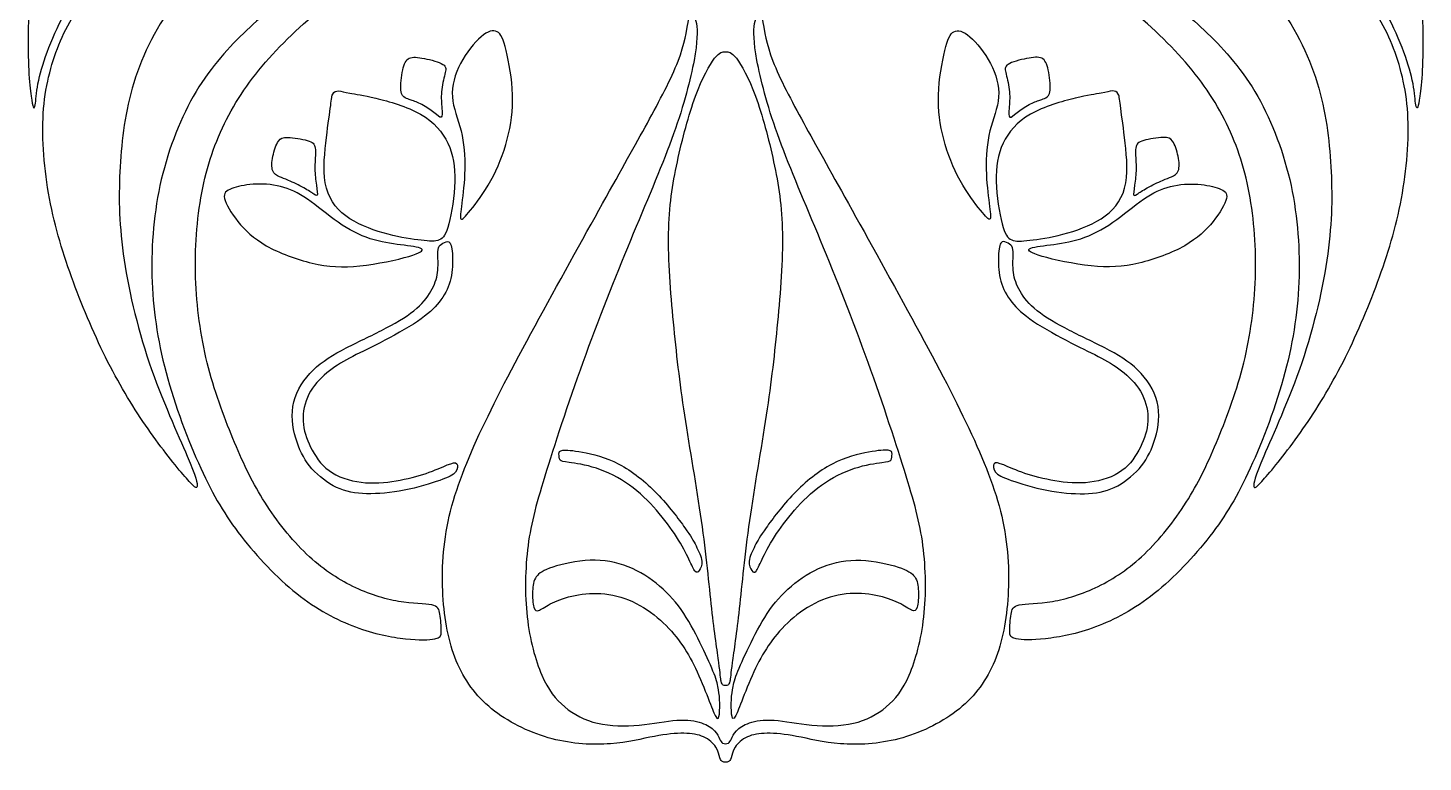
# Model space of a CAD drawing. Header units: millimetres. Extents: x -100 to 100, y -108 to 99.
# Drawn here: x -2.31 to 27.37, y 32.05 to 47.68 of the extents above; entities that cross this region are included whole.
import ezdxf

# ---------------------------------------------------------------- set-up
doc = ezdxf.new("R2010")
doc.units = ezdxf.units.MM
doc.header["$MEASUREMENT"] = 0

msp = doc.modelspace()

# ---------------------------------------------------------------- linework, layer by layer
at = {"color": 5, "linetype": 'ByBlock', "lineweight": -2}
for points, knots in [([(-0.456, 54.662), (-0.232, 55.065), (0.045, 55.554), (0.382, 56.055), (0.72, 56.556), (1.118, 57.068), (1.51, 57.494), (1.902, 57.921), (2.289, 58.263), (2.522, 58.461), (2.756, 58.659), (2.836, 58.713), (2.841, 58.661), (2.845, 58.61), (2.774, 58.453), (2.709, 58.278), (2.644, 58.102), (2.586, 57.908), (2.555, 57.712), (2.523, 57.517), (2.519, 57.32), (2.522, 57.184), (2.526, 57.047), (2.537, 56.971), (2.527, 56.906), (2.517, 56.84), (2.485, 56.784), (2.195, 56.462), (1.936, 56.196), (1.674, 55.855), (1.413, 55.514), (1.149, 55.099), (0.557, 54.084), (0.228, 53.485), (-0.297, 52.267), (-0.494, 51.648), (-0.655, 51.076), (-0.816, 50.503), (-0.941, 49.978), (-1.068, 49.229), (-1.071, 49.006), (-1.092, 48.857), (-1.113, 48.709), (-1.153, 48.635), (-1.233, 48.505), (-1.312, 48.376), (-1.43, 48.19), (-1.554, 47.951), (-1.678, 47.712), (-1.808, 47.419), (-1.904, 47.162), (-2, 46.905), (-2.063, 46.684), (-2.099, 46.489), (-2.134, 46.295), (-2.143, 46.127), (-2.159, 46.038), (-2.175, 45.948), (-2.197, 45.937), (-2.232, 46.141), (-2.266, 46.344), (-2.313, 46.762), (-2.309, 47.423), (-2.304, 48.085), (-2.248, 48.99), (-2.023, 50.631), (-1.853, 51.366), (-1.657, 51.987), (-1.462, 52.609), (-1.24, 53.116), (-1.045, 53.528), (-0.849, 53.941), (-0.679, 54.258), (-0.456, 54.662)], [0, 0, 0, 0, 0.037037, 0.037037, 0.037037, 0.074074, 0.074074, 0.074074, 0.111111, 0.111111, 0.111111, 0.148148, 0.148148, 0.148148, 0.185185, 0.185185, 0.185185, 0.222222, 0.222222, 0.222222, 0.259259, 0.259259, 0.259259, 0.296296, 0.296296, 0.296296, 0.333333, 0.333333, 0.37037, 0.37037, 0.37037, 0.407407, 0.407407, 0.444444, 0.444444, 0.481481, 0.481481, 0.481481, 0.518519, 0.518519, 0.555556, 0.555556, 0.555556, 0.592593, 0.592593, 0.592593, 0.62963, 0.62963, 0.62963, 0.666667, 0.666667, 0.666667, 0.703704, 0.703704, 0.703704, 0.740741, 0.740741, 0.740741, 0.777778, 0.777778, 0.777778, 0.814815, 0.814815, 0.814815, 0.851852, 0.851852, 0.888889, 0.888889, 0.888889, 0.925926, 0.925926, 0.925926, 1, 1, 1, 1]), ([(25.508, 54.662), (25.284, 55.065), (25.007, 55.554), (24.67, 56.055), (24.332, 56.556), (23.934, 57.068), (23.542, 57.494), (23.15, 57.921), (22.763, 58.263), (22.53, 58.461), (22.296, 58.659), (22.216, 58.713), (22.211, 58.661), (22.207, 58.61), (22.278, 58.453), (22.343, 58.278), (22.408, 58.102), (22.466, 57.908), (22.497, 57.712), (22.529, 57.517), (22.533, 57.32), (22.53, 57.184), (22.526, 57.047), (22.515, 56.971), (22.535, 56.84), (22.567, 56.784), (22.857, 56.462), (23.116, 56.196), (23.378, 55.855), (23.639, 55.514), (23.903, 55.099), (24.495, 54.084), (24.824, 53.485), (25.349, 52.267), (25.546, 51.648), (25.707, 51.076), (25.868, 50.503), (25.993, 49.978), (26.12, 49.229), (26.123, 49.006), (26.144, 48.857), (26.165, 48.709), (26.205, 48.635), (26.285, 48.505), (26.364, 48.376), (26.482, 48.19), (26.606, 47.951), (26.73, 47.712), (26.86, 47.419), (26.956, 47.162), (27.052, 46.905), (27.115, 46.684), (27.151, 46.489), (27.186, 46.295), (27.195, 46.127), (27.211, 46.038), (27.227, 45.948), (27.249, 45.937), (27.284, 46.141), (27.318, 46.344), (27.365, 46.762), (27.361, 47.423), (27.356, 48.085), (27.3, 48.99), (27.187, 49.81), (27.075, 50.631), (26.905, 51.366), (26.709, 51.987), (26.514, 52.609), (26.292, 53.116), (26.097, 53.528), (25.901, 53.941), (25.731, 54.258), (25.508, 54.662)], [0, 0, 0, 0, 0.037037, 0.037037, 0.037037, 0.074074, 0.074074, 0.074074, 0.111111, 0.111111, 0.111111, 0.148148, 0.148148, 0.148148, 0.185185, 0.185185, 0.185185, 0.222222, 0.222222, 0.222222, 0.259259, 0.259259, 0.259259, 0.296296, 0.296296, 0.333333, 0.333333, 0.37037, 0.37037, 0.37037, 0.407407, 0.407407, 0.444444, 0.444444, 0.481481, 0.481481, 0.481481, 0.518519, 0.518519, 0.555556, 0.555556, 0.555556, 0.592593, 0.592593, 0.592593, 0.62963, 0.62963, 0.62963, 0.666667, 0.666667, 0.666667, 0.703704, 0.703704, 0.703704, 0.740741, 0.740741, 0.740741, 0.777778, 0.777778, 0.777778, 0.814815, 0.814815, 0.814815, 0.851852, 0.851852, 0.851852, 0.888889, 0.888889, 0.888889, 0.925926, 0.925926, 0.925926, 1, 1, 1, 1]), ([(-0.351, 44.724), (-0.317, 45.307), (-0.246, 45.901), (-0.058, 46.512), (0.13, 47.122), (0.434, 47.748), (0.872, 48.3), (1.31, 48.852), (1.882, 49.33), (2.812, 50.032), (3.169, 50.255), (3.424, 50.427), (3.679, 50.599), (3.831, 50.72), (3.934, 50.836), (4.036, 50.953), (4.09, 51.064), (4.144, 51.239), (4.144, 51.301), (4.097, 51.288), (4.05, 51.274), (3.956, 51.185), (3.726, 51.046), (3.496, 50.908), (3.129, 50.72), (2.532, 50.492), (1.935, 50.264), (1.109, 49.996), (0.472, 49.656), (-0.165, 49.317), (-0.612, 48.905), (-0.95, 48.496), (-1.287, 48.087), (-1.515, 47.68), (-1.685, 47.238), (-1.855, 46.795), (-1.967, 46.317), (-1.991, 45.754), (-2.016, 45.191), (-1.953, 44.543), (-1.831, 43.93), (-1.708, 43.318), (-1.524, 42.741), (-1.305, 42.16), (-1.086, 41.579), (-0.831, 40.993), (-0.559, 40.468), (-0.286, 39.943), (0.004, 39.478), (0.297, 39.064), (0.59, 38.651), (0.885, 38.289), (1.057, 38.092), (1.229, 37.896), (1.278, 37.864), (1.296, 37.976), (1.265, 38.119), (1.075, 38.566), (0.885, 39.013), (0.536, 39.764), (0.268, 40.553), (0, 41.342), (-0.188, 42.169), (-0.284, 42.868), (-0.38, 43.568), (-0.384, 44.14), (-0.351, 44.724)], [0, 0, 0, 0, 0.041667, 0.041667, 0.041667, 0.083333, 0.083333, 0.083333, 0.125, 0.125, 0.166667, 0.166667, 0.166667, 0.208333, 0.208333, 0.208333, 0.25, 0.25, 0.291667, 0.291667, 0.291667, 0.333333, 0.333333, 0.333333, 0.375, 0.375, 0.375, 0.416667, 0.416667, 0.416667, 0.458333, 0.458333, 0.458333, 0.5, 0.5, 0.5, 0.541667, 0.541667, 0.541667, 0.583333, 0.583333, 0.583333, 0.625, 0.625, 0.625, 0.666667, 0.666667, 0.666667, 0.708333, 0.708333, 0.708333, 0.75, 0.75, 0.75, 0.791667, 0.791667, 0.833333, 0.833333, 0.833333, 0.875, 0.875, 0.875, 0.916667, 0.916667, 0.916667, 1, 1, 1, 1]), ([(25.403, 44.724), (25.369, 45.307), (25.298, 45.901), (24.922, 47.122), (24.618, 47.748), (24.18, 48.3), (23.742, 48.852), (23.17, 49.33), (22.24, 50.032), (21.883, 50.255), (21.628, 50.427), (21.373, 50.599), (21.221, 50.72), (21.118, 50.836), (21.016, 50.953), (20.962, 51.064), (20.908, 51.239), (20.908, 51.301), (20.955, 51.288), (21.002, 51.274), (21.096, 51.185), (21.326, 51.046), (21.556, 50.908), (21.923, 50.72), (22.52, 50.492), (23.116, 50.264), (23.943, 49.996), (24.58, 49.656), (25.217, 49.317), (25.664, 48.905), (26.002, 48.496), (26.339, 48.087), (26.567, 47.68), (26.907, 46.795), (27.019, 46.317), (27.043, 45.754), (27.068, 45.191), (27.005, 44.543), (26.882, 43.93), (26.76, 43.318), (26.576, 42.741), (26.357, 42.16), (26.138, 41.579), (25.883, 40.993), (25.611, 40.468), (25.338, 39.943), (25.048, 39.478), (24.755, 39.064), (24.462, 38.651), (24.167, 38.289), (23.995, 38.092), (23.823, 37.896), (23.774, 37.864), (23.765, 37.92), (23.756, 37.976), (23.787, 38.119), (23.977, 38.566), (24.167, 39.013), (24.516, 39.764), (24.784, 40.553), (25.052, 41.342), (25.24, 42.169), (25.336, 42.868), (25.432, 43.568), (25.436, 44.14), (25.403, 44.724)], [0, 0, 0, 0, 0.041667, 0.041667, 0.083333, 0.083333, 0.083333, 0.125, 0.125, 0.166667, 0.166667, 0.166667, 0.208333, 0.208333, 0.208333, 0.25, 0.25, 0.291667, 0.291667, 0.291667, 0.333333, 0.333333, 0.333333, 0.375, 0.375, 0.375, 0.416667, 0.416667, 0.416667, 0.458333, 0.458333, 0.458333, 0.5, 0.5, 0.541667, 0.541667, 0.541667, 0.583333, 0.583333, 0.583333, 0.625, 0.625, 0.625, 0.666667, 0.666667, 0.666667, 0.708333, 0.708333, 0.708333, 0.75, 0.75, 0.75, 0.791667, 0.791667, 0.791667, 0.833333, 0.833333, 0.833333, 0.875, 0.875, 0.875, 0.916667, 0.916667, 0.916667, 1, 1, 1, 1]), ([(2.342, 47.627), (2.713, 47.98), (3.071, 48.271), (3.42, 48.516), (3.77, 48.76), (4.112, 48.959), (4.435, 49.114), (4.758, 49.27), (5.062, 49.382), (5.246, 49.435), (5.431, 49.489), (5.496, 49.484), (5.568, 49.453), (5.641, 49.422), (5.721, 49.364), (5.728, 49.263), (5.654, 49.221), (5.113, 48.903), (4.646, 48.628), (4.171, 48.272), (3.696, 47.915), (3.214, 47.477), (2.418, 46.583), (2.105, 46.127), (1.867, 45.64), (1.629, 45.153), (1.466, 44.634), (1.366, 44.061), (1.267, 43.488), (1.231, 42.86), (1.259, 42.243), (1.287, 41.626), (1.379, 41.02), (1.678, 39.869), (1.886, 39.324), (2.085, 38.851), (2.284, 38.379), (2.474, 37.978), (2.726, 37.581), (2.979, 37.183), (3.294, 36.787), (3.616, 36.48), (3.938, 36.173), (4.266, 35.954), (4.932, 35.629), (5.27, 35.524), (5.57, 35.474), (5.871, 35.424), (6.135, 35.428), (6.276, 35.399), (6.416, 35.37), (6.434, 35.308), (6.468, 35.091), (6.483, 34.937), (6.481, 34.838), (6.479, 34.74), (6.459, 34.697), (6.341, 34.674), (6.224, 34.651), (6.01, 34.646), (5.717, 34.678), (5.424, 34.711), (5.053, 34.78), (4.654, 34.929), (4.255, 35.077), (3.828, 35.305), (3.405, 35.642), (2.981, 35.978), (2.561, 36.423), (2.223, 36.859), (1.886, 37.295), (1.631, 37.721), (1.363, 38.308), (1.095, 38.895), (0.813, 39.641), (0.625, 40.345), (0.438, 41.049), (0.344, 41.711), (0.326, 42.392), (0.308, 43.072), (0.366, 43.772), (0.525, 44.45), (0.683, 45.128), (0.943, 45.785), (1.265, 46.322), (1.586, 46.858), (1.971, 47.274), (2.342, 47.627)], [0, 0, 0, 0, 0.03125, 0.03125, 0.03125, 0.0625, 0.0625, 0.0625, 0.09375, 0.09375, 0.09375, 0.125, 0.125, 0.125, 0.15625, 0.15625, 0.1875, 0.1875, 0.21875, 0.21875, 0.21875, 0.25, 0.25, 0.28125, 0.28125, 0.28125, 0.3125, 0.3125, 0.3125, 0.34375, 0.34375, 0.34375, 0.375, 0.375, 0.40625, 0.40625, 0.40625, 0.4375, 0.4375, 0.4375, 0.46875, 0.46875, 0.46875, 0.5, 0.5, 0.53125, 0.53125, 0.53125, 0.5625, 0.5625, 0.5625, 0.59375, 0.59375, 0.625, 0.625, 0.625, 0.65625, 0.65625, 0.65625, 0.6875, 0.6875, 0.6875, 0.71875, 0.71875, 0.71875, 0.75, 0.75, 0.75, 0.78125, 0.78125, 0.78125, 0.8125, 0.8125, 0.8125, 0.84375, 0.84375, 0.84375, 0.875, 0.875, 0.875, 0.90625, 0.90625, 0.90625, 0.9375, 0.9375, 0.9375, 1, 1, 1, 1]), ([(22.71, 47.627), (22.339, 47.98), (21.981, 48.271), (21.632, 48.516), (21.282, 48.76), (20.94, 48.959), (20.617, 49.114), (20.294, 49.27), (19.99, 49.382), (19.806, 49.435), (19.621, 49.489), (19.556, 49.484), (19.484, 49.453), (19.411, 49.422), (19.331, 49.364), (19.327, 49.313), (19.324, 49.263), (19.398, 49.221), (19.939, 48.903), (20.406, 48.628), (20.881, 48.272), (21.356, 47.915), (21.838, 47.477), (22.634, 46.583), (22.947, 46.127), (23.185, 45.64), (23.423, 45.153), (23.586, 44.634), (23.686, 44.061), (23.785, 43.488), (23.821, 42.86), (23.793, 42.243), (23.765, 41.626), (23.673, 41.02), (23.374, 39.869), (23.166, 39.324), (22.967, 38.851), (22.768, 38.379), (22.578, 37.978), (22.326, 37.581), (22.073, 37.183), (21.758, 36.787), (21.436, 36.48), (21.114, 36.173), (20.786, 35.954), (20.453, 35.791), (20.12, 35.629), (19.782, 35.524), (19.482, 35.474), (19.181, 35.424), (18.917, 35.428), (18.776, 35.399), (18.636, 35.37), (18.618, 35.308), (18.584, 35.091), (18.569, 34.937), (18.573, 34.74), (18.593, 34.697), (18.71, 34.674), (18.828, 34.651), (19.042, 34.646), (19.628, 34.711), (19.999, 34.78), (20.398, 34.929), (20.797, 35.077), (21.224, 35.305), (21.647, 35.642), (22.071, 35.978), (22.491, 36.423), (22.829, 36.859), (23.166, 37.295), (23.421, 37.721), (23.689, 38.308), (23.957, 38.895), (24.239, 39.641), (24.614, 41.049), (24.708, 41.711), (24.726, 42.392), (24.744, 43.072), (24.686, 43.772), (24.527, 44.45), (24.368, 45.128), (24.109, 45.785), (23.787, 46.322), (23.466, 46.858), (23.081, 47.274), (22.71, 47.627)], [0, 0, 0, 0, 0.03125, 0.03125, 0.03125, 0.0625, 0.0625, 0.0625, 0.09375, 0.09375, 0.09375, 0.125, 0.125, 0.125, 0.15625, 0.15625, 0.15625, 0.1875, 0.1875, 0.21875, 0.21875, 0.21875, 0.25, 0.25, 0.28125, 0.28125, 0.28125, 0.3125, 0.3125, 0.3125, 0.34375, 0.34375, 0.34375, 0.375, 0.375, 0.40625, 0.40625, 0.40625, 0.4375, 0.4375, 0.4375, 0.46875, 0.46875, 0.46875, 0.5, 0.5, 0.5, 0.53125, 0.53125, 0.53125, 0.5625, 0.5625, 0.5625, 0.59375, 0.59375, 0.625, 0.625, 0.65625, 0.65625, 0.65625, 0.6875, 0.6875, 0.71875, 0.71875, 0.71875, 0.75, 0.75, 0.75, 0.78125, 0.78125, 0.78125, 0.8125, 0.8125, 0.8125, 0.84375, 0.84375, 0.875, 0.875, 0.875, 0.90625, 0.90625, 0.90625, 0.9375, 0.9375, 0.9375, 1, 1, 1, 1]), ([(12.526, 32.053), (12.504, 32.053), (12.483, 32.053), (12.463, 32.062), (12.442, 32.072), (12.423, 32.091), (12.406, 32.144), (12.389, 32.198), (12.373, 32.286), (12.319, 32.371), (12.266, 32.456), (12.174, 32.538), (12.06, 32.59), (11.945, 32.642), (11.808, 32.664), (11.638, 32.666), (11.469, 32.668), (11.268, 32.65), (11.013, 32.601), (10.758, 32.552), (10.45, 32.472), (10.079, 32.443), (9.708, 32.414), (9.274, 32.436), (8.838, 32.55), (8.403, 32.664), (7.964, 32.87), (7.267, 33.406), (7.008, 33.737), (6.831, 34.132), (6.655, 34.528), (6.561, 34.988), (6.523, 35.505), (6.485, 36.021), (6.503, 36.593), (6.626, 37.176), (6.749, 37.76), (6.977, 38.354), (7.289, 39.029), (7.602, 39.704), (8, 40.46), (8.474, 41.334), (8.948, 42.207), (9.498, 43.2), (9.911, 43.942), (10.325, 44.683), (10.602, 45.174), (11.125, 46.13), (11.371, 46.595), (11.516, 46.971), (11.661, 47.346), (11.706, 47.632), (11.729, 47.794), (11.753, 47.956), (11.755, 47.994), (11.786, 47.984), (11.818, 47.974), (11.878, 47.916), (11.906, 47.768), (11.934, 47.619), (11.929, 47.38), (11.857, 46.986), (11.784, 46.593), (11.643, 46.045), (11.198, 44.796), (10.894, 44.094), (10.565, 43.301), (10.235, 42.507), (9.88, 41.622), (9.553, 40.728), (9.227, 39.834), (8.93, 38.931), (8.512, 37.59), (8.391, 37.152), (8.326, 36.662), (8.262, 36.171), (8.253, 35.628), (8.307, 35.141), (8.362, 34.654), (8.481, 34.222), (8.618, 33.906), (8.756, 33.59), (8.912, 33.389), (9.107, 33.227), (9.301, 33.065), (9.533, 32.942), (9.806, 32.879), (10.079, 32.816), (10.392, 32.814), (10.689, 32.842), (10.986, 32.87), (11.268, 32.928), (11.492, 32.944), (11.717, 32.959), (11.885, 32.933), (12.144, 32.843), (12.236, 32.781), (12.294, 32.718), (12.352, 32.656), (12.376, 32.593), (12.399, 32.547), (12.422, 32.502), (12.443, 32.473), (12.464, 32.458), (12.484, 32.444), (12.505, 32.444), (12.526, 32.444)], [1, 1, 1, 1, 1.052611, 1.052611, 1.052611, 1.078928, 1.078928, 1.078928, 1.105244, 1.105244, 1.105244, 1.131561, 1.131561, 1.131561, 1.157878, 1.157878, 1.157878, 1.184194, 1.184194, 1.184194, 1.210511, 1.210511, 1.210511, 1.236828, 1.236828, 1.236828, 1.263144, 1.263144, 1.289461, 1.289461, 1.289461, 1.315778, 1.315778, 1.315778, 1.342094, 1.342094, 1.342094, 1.368411, 1.368411, 1.368411, 1.394728, 1.394728, 1.394728, 1.421045, 1.421045, 1.421045, 1.447361, 1.447361, 1.473678, 1.473678, 1.473678, 1.499995, 1.499995, 1.499995, 1.526311, 1.526311, 1.526311, 1.552628, 1.552628, 1.552628, 1.578945, 1.578945, 1.578945, 1.605261, 1.605261, 1.631578, 1.631578, 1.631578, 1.657895, 1.657895, 1.657895, 1.684211, 1.684211, 1.710528, 1.710528, 1.710528, 1.736845, 1.736845, 1.736845, 1.763161, 1.763161, 1.763161, 1.789478, 1.789478, 1.789478, 1.815795, 1.815795, 1.815795, 1.842112, 1.842112, 1.842112, 1.868428, 1.868428, 1.868428, 1.894745, 1.894745, 1.921062, 1.921062, 1.921062, 1.947378, 1.947378, 1.947378, 1.973695, 1.973695, 1.973695, 2, 2, 2, 2]), ([(12.526, 32.444), (12.547, 32.444), (12.567, 32.444), (12.588, 32.458), (12.609, 32.473), (12.63, 32.502), (12.653, 32.547), (12.676, 32.593), (12.7, 32.656), (12.758, 32.718), (12.816, 32.781), (12.908, 32.843), (13.038, 32.888), (13.167, 32.933), (13.335, 32.959), (13.56, 32.944), (13.784, 32.928), (14.066, 32.87), (14.363, 32.842), (14.66, 32.814), (14.973, 32.816), (15.519, 32.942), (15.751, 33.065), (15.945, 33.227), (16.14, 33.389), (16.296, 33.59), (16.434, 33.906), (16.571, 34.222), (16.69, 34.654), (16.745, 35.141), (16.799, 35.628), (16.79, 36.171), (16.726, 36.662), (16.661, 37.152), (16.54, 37.59), (16.122, 38.931), (15.825, 39.834), (15.498, 40.728), (15.172, 41.622), (14.817, 42.507), (14.487, 43.301), (14.158, 44.094), (13.853, 44.796), (13.409, 46.045), (13.268, 46.593), (13.195, 46.986), (13.123, 47.38), (13.118, 47.619), (13.146, 47.768), (13.174, 47.916), (13.234, 47.974), (13.266, 47.984), (13.297, 47.994), (13.299, 47.956), (13.323, 47.794), (13.346, 47.632), (13.391, 47.346), (13.536, 46.971), (13.681, 46.595), (13.927, 46.13), (14.189, 45.652), (14.45, 45.174), (14.727, 44.683), (15.141, 43.942), (15.554, 43.2), (16.104, 42.207), (16.578, 41.334), (17.052, 40.46), (17.45, 39.704), (17.762, 39.029), (18.075, 38.354), (18.303, 37.76), (18.426, 37.176), (18.549, 36.593), (18.567, 36.021), (18.529, 35.505), (18.491, 34.988), (18.397, 34.528), (18.221, 34.132), (18.044, 33.737), (17.785, 33.406), (17.436, 33.138), (17.087, 32.87), (16.649, 32.664), (16.214, 32.55), (15.778, 32.436), (15.344, 32.414), (14.973, 32.443), (14.602, 32.472), (14.294, 32.552), (14.039, 32.601), (13.784, 32.65), (13.583, 32.668), (13.414, 32.666), (13.244, 32.664), (13.107, 32.642), (12.992, 32.59), (12.878, 32.538), (12.786, 32.456), (12.733, 32.371), (12.679, 32.286), (12.663, 32.198), (12.646, 32.144), (12.629, 32.091), (12.61, 32.072), (12.589, 32.062), (12.569, 32.053), (12.548, 32.053), (12.526, 32.053)], [0, 0, 0, 0, 0.026305, 0.026305, 0.026305, 0.052622, 0.052622, 0.052622, 0.078938, 0.078938, 0.078938, 0.105255, 0.105255, 0.105255, 0.131572, 0.131572, 0.131572, 0.157888, 0.157888, 0.157888, 0.184205, 0.184205, 0.210522, 0.210522, 0.210522, 0.236839, 0.236839, 0.236839, 0.263155, 0.263155, 0.263155, 0.289472, 0.289472, 0.289472, 0.315789, 0.315789, 0.342105, 0.342105, 0.342105, 0.368422, 0.368422, 0.368422, 0.394739, 0.394739, 0.421055, 0.421055, 0.421055, 0.447372, 0.447372, 0.447372, 0.473689, 0.473689, 0.473689, 0.500005, 0.500005, 0.500005, 0.526322, 0.526322, 0.526322, 0.552639, 0.552639, 0.552639, 0.578955, 0.578955, 0.578955, 0.605272, 0.605272, 0.605272, 0.631589, 0.631589, 0.631589, 0.657906, 0.657906, 0.657906, 0.684222, 0.684222, 0.684222, 0.710539, 0.710539, 0.710539, 0.736856, 0.736856, 0.736856, 0.763172, 0.763172, 0.763172, 0.789489, 0.789489, 0.789489, 0.815806, 0.815806, 0.815806, 0.842122, 0.842122, 0.842122, 0.868439, 0.868439, 0.868439, 0.894756, 0.894756, 0.894756, 0.921072, 0.921072, 0.921072, 0.947389, 0.947389, 0.947389, 1, 1, 1, 1]), ([(6.917, 43.947), (6.941, 44.137), (6.974, 44.396), (6.98, 44.669), (6.985, 44.942), (6.963, 45.228), (6.837, 45.742), (6.733, 45.971), (6.716, 46.208), (6.699, 46.446), (6.77, 46.692), (6.891, 46.923), (7.012, 47.153), (7.184, 47.368), (7.327, 47.49), (7.47, 47.612), (7.583, 47.641), (7.666, 47.597), (7.75, 47.553), (7.803, 47.435), (7.862, 47.194), (7.92, 46.953), (7.984, 46.589), (7.995, 46.255), (8.007, 45.92), (7.966, 45.615), (7.884, 45.308), (7.803, 45.002), (7.68, 44.694), (7.534, 44.43), (7.388, 44.165), (7.219, 43.943), (7.103, 43.799), (6.986, 43.654), (6.923, 43.586), (6.899, 43.612), (6.876, 43.638), (6.892, 43.757), (6.917, 43.947)], [0, 0, 0, 0, 0.071429, 0.071429, 0.071429, 0.142857, 0.142857, 0.214286, 0.214286, 0.214286, 0.285714, 0.285714, 0.285714, 0.357143, 0.357143, 0.357143, 0.428571, 0.428571, 0.428571, 0.5, 0.5, 0.5, 0.571429, 0.571429, 0.571429, 0.642857, 0.642857, 0.642857, 0.714286, 0.714286, 0.714286, 0.785714, 0.785714, 0.785714, 0.857143, 0.857143, 0.857143, 1, 1, 1, 1]), ([(18.135, 43.947), (18.111, 44.137), (18.078, 44.396), (18.072, 44.669), (18.067, 44.942), (18.089, 45.228), (18.152, 45.485), (18.215, 45.742), (18.319, 45.971), (18.336, 46.208), (18.353, 46.446), (18.282, 46.692), (18.161, 46.923), (18.04, 47.153), (17.868, 47.368), (17.725, 47.49), (17.582, 47.612), (17.469, 47.641), (17.386, 47.597), (17.302, 47.553), (17.249, 47.435), (17.19, 47.194), (17.132, 46.953), (17.068, 46.589), (17.057, 46.255), (17.045, 45.92), (17.086, 45.615), (17.168, 45.308), (17.249, 45.002), (17.372, 44.694), (17.518, 44.43), (17.664, 44.165), (17.833, 43.943), (17.949, 43.799), (18.066, 43.654), (18.129, 43.586), (18.153, 43.612), (18.176, 43.638), (18.16, 43.757), (18.135, 43.947)], [0, 0, 0, 0, 0.071429, 0.071429, 0.071429, 0.142857, 0.142857, 0.142857, 0.214286, 0.214286, 0.214286, 0.285714, 0.285714, 0.285714, 0.357143, 0.357143, 0.357143, 0.428571, 0.428571, 0.428571, 0.5, 0.5, 0.5, 0.571429, 0.571429, 0.571429, 0.642857, 0.642857, 0.642857, 0.714286, 0.714286, 0.714286, 0.785714, 0.785714, 0.785714, 0.857143, 0.857143, 0.857143, 1, 1, 1, 1]), ([(5.839, 46.142), (5.897, 46.122), (5.981, 46.091), (6.069, 46.044), (6.158, 45.997), (6.252, 45.934), (6.325, 45.876), (6.398, 45.818), (6.451, 45.765), (6.476, 45.779), (6.501, 45.792), (6.498, 45.87), (6.492, 45.97), (6.485, 46.069), (6.474, 46.189), (6.486, 46.319), (6.498, 46.45), (6.532, 46.591), (6.556, 46.69), (6.58, 46.79), (6.593, 46.849), (6.514, 46.901), (6.434, 46.953), (6.262, 46.998), (6.121, 47.026), (5.981, 47.054), (5.872, 47.066), (5.799, 47.032), (5.726, 46.997), (5.689, 46.917), (5.66, 46.782), (5.631, 46.648), (5.609, 46.46), (5.62, 46.35), (5.63, 46.241), (5.671, 46.21), (5.709, 46.19), (5.747, 46.171), (5.781, 46.162), (5.839, 46.142)], [0, 0, 0, 0, 0.071429, 0.071429, 0.071429, 0.142857, 0.142857, 0.142857, 0.214286, 0.214286, 0.214286, 0.285714, 0.285714, 0.285714, 0.357143, 0.357143, 0.357143, 0.428571, 0.428571, 0.428571, 0.5, 0.5, 0.5, 0.571429, 0.571429, 0.571429, 0.642857, 0.642857, 0.642857, 0.714286, 0.714286, 0.714286, 0.785714, 0.785714, 0.785714, 0.857143, 0.857143, 0.857143, 1, 1, 1, 1]), ([(12.526, 33.685), (12.509, 33.684), (12.492, 33.684), (12.476, 33.693), (12.46, 33.702), (12.444, 33.72), (12.433, 33.776), (12.422, 33.832), (12.415, 33.926), (12.382, 34.169), (12.35, 34.413), (12.292, 34.806), (12.176, 35.834), (12.118, 36.469), (12.016, 37.191), (11.914, 37.913), (11.769, 38.722), (11.661, 39.435), (11.552, 40.148), (11.481, 40.765), (11.419, 41.412), (11.358, 42.059), (11.306, 42.736), (11.316, 43.306), (11.326, 43.876), (11.398, 44.339), (11.606, 45.315), (11.742, 45.829), (12.033, 46.618), (12.187, 46.893), (12.295, 47.031), (12.403, 47.168), (12.464, 47.168), (12.526, 47.168)], [1, 1, 1, 1, 1.153777, 1.153777, 1.153777, 1.230708, 1.230708, 1.230708, 1.307638, 1.307638, 1.307638, 1.384568, 1.384568, 1.461499, 1.461499, 1.461499, 1.538429, 1.538429, 1.538429, 1.61536, 1.61536, 1.61536, 1.69229, 1.69229, 1.69229, 1.76922, 1.76922, 1.846151, 1.846151, 1.923081, 1.923081, 1.923081, 2, 2, 2, 2]), ([(12.526, 47.168), (12.588, 47.168), (12.649, 47.168), (12.757, 47.031), (12.865, 46.893), (13.019, 46.618), (13.165, 46.224), (13.31, 45.829), (13.446, 45.315), (13.654, 44.339), (13.726, 43.876), (13.736, 43.306), (13.746, 42.736), (13.694, 42.059), (13.633, 41.412), (13.571, 40.765), (13.5, 40.148), (13.391, 39.435), (13.283, 38.722), (13.138, 37.913), (13.036, 37.191), (12.934, 36.469), (12.876, 35.834), (12.76, 34.806), (12.702, 34.413), (12.67, 34.169), (12.637, 33.926), (12.63, 33.832), (12.619, 33.776), (12.608, 33.72), (12.592, 33.702), (12.576, 33.693), (12.56, 33.684), (12.543, 33.684), (12.526, 33.685)], [0, 0, 0, 0, 0.076919, 0.076919, 0.076919, 0.153849, 0.153849, 0.153849, 0.23078, 0.23078, 0.30771, 0.30771, 0.30771, 0.384641, 0.384641, 0.384641, 0.461571, 0.461571, 0.461571, 0.538501, 0.538501, 0.538501, 0.615432, 0.615432, 0.692362, 0.692362, 0.692362, 0.769292, 0.769292, 0.769292, 0.846223, 0.846223, 0.846223, 1, 1, 1, 1]), ([(19.213, 46.142), (19.155, 46.122), (19.071, 46.091), (18.983, 46.044), (18.894, 45.997), (18.8, 45.934), (18.727, 45.876), (18.654, 45.818), (18.601, 45.765), (18.576, 45.779), (18.551, 45.792), (18.554, 45.87), (18.56, 45.97), (18.567, 46.069), (18.578, 46.189), (18.566, 46.319), (18.554, 46.45), (18.52, 46.591), (18.496, 46.69), (18.472, 46.79), (18.459, 46.849), (18.538, 46.901), (18.617, 46.953), (18.79, 46.998), (18.931, 47.026), (19.071, 47.054), (19.18, 47.066), (19.253, 47.032), (19.326, 46.997), (19.363, 46.917), (19.392, 46.782), (19.421, 46.648), (19.443, 46.46), (19.432, 46.35), (19.422, 46.241), (19.381, 46.21), (19.343, 46.19), (19.305, 46.171), (19.271, 46.162), (19.213, 46.142)], [0, 0, 0, 0, 0.071429, 0.071429, 0.071429, 0.142857, 0.142857, 0.142857, 0.214286, 0.214286, 0.214286, 0.285714, 0.285714, 0.285714, 0.357143, 0.357143, 0.357143, 0.428571, 0.428571, 0.428571, 0.5, 0.5, 0.5, 0.571429, 0.571429, 0.571429, 0.642857, 0.642857, 0.642857, 0.714286, 0.714286, 0.714286, 0.785714, 0.785714, 0.785714, 0.857143, 0.857143, 0.857143, 1, 1, 1, 1]), ([(4.023, 45.228), (3.989, 44.917), (3.96, 44.553), (4.037, 44.266), (4.113, 43.98), (4.296, 43.773), (4.536, 43.617), (4.776, 43.462), (5.074, 43.357), (5.348, 43.287), (5.622, 43.216), (5.871, 43.179), (6.053, 43.158), (6.236, 43.136), (6.351, 43.13), (6.438, 43.168), (6.524, 43.206), (6.582, 43.288), (6.641, 43.51), (6.7, 43.733), (6.76, 44.096), (6.768, 44.409), (6.777, 44.722), (6.733, 44.986), (6.62, 45.224), (6.507, 45.462), (6.325, 45.675), (6.039, 45.839), (5.753, 46.003), (5.364, 46.117), (5.088, 46.182), (4.812, 46.248), (4.65, 46.266), (4.42, 46.309), (4.354, 46.334), (4.241, 46.339), (4.194, 46.319), (4.17, 46.267), (4.145, 46.216), (4.141, 46.134), (4.12, 45.965), (4.098, 45.795), (4.058, 45.539), (4.023, 45.228)], [0, 0, 0, 0, 0.0625, 0.0625, 0.0625, 0.125, 0.125, 0.125, 0.1875, 0.1875, 0.1875, 0.25, 0.25, 0.25, 0.3125, 0.3125, 0.3125, 0.375, 0.375, 0.375, 0.4375, 0.4375, 0.4375, 0.5, 0.5, 0.5, 0.5625, 0.5625, 0.5625, 0.625, 0.625, 0.625, 0.6875, 0.6875, 0.75, 0.75, 0.8125, 0.8125, 0.8125, 0.875, 0.875, 0.875, 1, 1, 1, 1]), ([(21.029, 45.228), (21.063, 44.917), (21.092, 44.553), (21.015, 44.266), (20.939, 43.98), (20.756, 43.773), (20.516, 43.617), (20.276, 43.462), (19.978, 43.357), (19.704, 43.287), (19.43, 43.216), (19.181, 43.179), (18.999, 43.158), (18.816, 43.136), (18.701, 43.13), (18.614, 43.168), (18.528, 43.206), (18.47, 43.288), (18.411, 43.51), (18.352, 43.733), (18.292, 44.096), (18.284, 44.409), (18.275, 44.722), (18.319, 44.986), (18.432, 45.224), (18.545, 45.462), (18.727, 45.675), (19.013, 45.839), (19.299, 46.003), (19.688, 46.117), (19.964, 46.182), (20.24, 46.248), (20.402, 46.266), (20.517, 46.287), (20.632, 46.309), (20.698, 46.334), (20.811, 46.339), (20.858, 46.319), (20.882, 46.267), (20.907, 46.216), (20.911, 46.134), (20.932, 45.965), (20.954, 45.795), (20.994, 45.539), (21.029, 45.228)], [0, 0, 0, 0, 0.0625, 0.0625, 0.0625, 0.125, 0.125, 0.125, 0.1875, 0.1875, 0.1875, 0.25, 0.25, 0.25, 0.3125, 0.3125, 0.3125, 0.375, 0.375, 0.375, 0.4375, 0.4375, 0.4375, 0.5, 0.5, 0.5, 0.5625, 0.5625, 0.5625, 0.625, 0.625, 0.625, 0.6875, 0.6875, 0.6875, 0.75, 0.75, 0.8125, 0.8125, 0.8125, 0.875, 0.875, 0.875, 1, 1, 1, 1]), ([(3.233, 44.431), (3.324, 44.392), (3.454, 44.329), (3.554, 44.274), (3.654, 44.219), (3.723, 44.173), (3.77, 44.141), (3.817, 44.109), (3.842, 44.093), (3.844, 44.14), (3.846, 44.188), (3.826, 44.299), (3.811, 44.413), (3.797, 44.528), (3.788, 44.647), (3.793, 44.773), (3.797, 44.9), (3.814, 45.034), (3.8, 45.121), (3.787, 45.208), (3.744, 45.248), (3.63, 45.281), (3.517, 45.314), (3.334, 45.34), (3.22, 45.346), (3.105, 45.352), (3.06, 45.336), (3.014, 45.265), (2.969, 45.194), (2.923, 45.066), (2.898, 44.945), (2.872, 44.825), (2.867, 44.71), (2.894, 44.638), (2.921, 44.565), (2.981, 44.533), (3.037, 44.51), (3.092, 44.486), (3.143, 44.47), (3.233, 44.431)], [0, 0, 0, 0, 0.071429, 0.071429, 0.071429, 0.142857, 0.142857, 0.142857, 0.214286, 0.214286, 0.214286, 0.285714, 0.285714, 0.285714, 0.357143, 0.357143, 0.357143, 0.428571, 0.428571, 0.428571, 0.5, 0.5, 0.5, 0.571429, 0.571429, 0.571429, 0.642857, 0.642857, 0.642857, 0.714286, 0.714286, 0.714286, 0.785714, 0.785714, 0.785714, 0.857143, 0.857143, 0.857143, 1, 1, 1, 1]), ([(21.819, 44.431), (21.728, 44.392), (21.598, 44.329), (21.498, 44.274), (21.398, 44.219), (21.329, 44.173), (21.282, 44.141), (21.235, 44.109), (21.21, 44.093), (21.208, 44.14), (21.206, 44.188), (21.226, 44.299), (21.241, 44.413), (21.255, 44.528), (21.264, 44.647), (21.259, 44.773), (21.255, 44.9), (21.238, 45.034), (21.252, 45.121), (21.265, 45.208), (21.308, 45.248), (21.535, 45.314), (21.718, 45.34), (21.832, 45.346), (21.947, 45.352), (21.992, 45.336), (22.038, 45.265), (22.083, 45.194), (22.129, 45.066), (22.154, 44.945), (22.18, 44.825), (22.185, 44.71), (22.158, 44.638), (22.131, 44.565), (22.071, 44.533), (22.015, 44.51), (21.96, 44.486), (21.909, 44.47), (21.819, 44.431)], [0, 0, 0, 0, 0.071429, 0.071429, 0.071429, 0.142857, 0.142857, 0.142857, 0.214286, 0.214286, 0.214286, 0.285714, 0.285714, 0.285714, 0.357143, 0.357143, 0.357143, 0.428571, 0.428571, 0.428571, 0.5, 0.5, 0.571429, 0.571429, 0.571429, 0.642857, 0.642857, 0.642857, 0.714286, 0.714286, 0.714286, 0.785714, 0.785714, 0.785714, 0.857143, 0.857143, 0.857143, 1, 1, 1, 1]), ([(4.751, 42.613), (4.384, 42.575), (4.072, 42.593), (3.734, 42.671), (3.395, 42.749), (3.031, 42.887), (2.758, 43.043), (2.485, 43.2), (2.303, 43.375), (2.155, 43.558), (2.007, 43.741), (1.892, 43.931), (1.868, 44.049), (1.843, 44.168), (1.909, 44.214), (2.022, 44.257), (2.136, 44.299), (2.296, 44.337), (2.478, 44.35), (2.661, 44.363), (2.866, 44.351), (3.059, 44.303), (3.251, 44.256), (3.432, 44.173), (3.635, 44.033), (3.837, 43.894), (4.062, 43.697), (4.515, 43.383), (4.744, 43.265), (5.194, 43.117), (5.414, 43.086), (5.616, 43.06), (5.818, 43.035), (6.002, 43.014), (6.057, 42.977), (6.112, 42.941), (6.038, 42.889), (5.79, 42.816), (5.541, 42.744), (5.119, 42.65), (4.751, 42.613)], [0, 0, 0, 0, 0.066667, 0.066667, 0.066667, 0.133333, 0.133333, 0.133333, 0.2, 0.2, 0.2, 0.266667, 0.266667, 0.266667, 0.333333, 0.333333, 0.333333, 0.4, 0.4, 0.4, 0.466667, 0.466667, 0.466667, 0.533333, 0.533333, 0.533333, 0.6, 0.6, 0.666667, 0.666667, 0.733333, 0.733333, 0.733333, 0.8, 0.8, 0.8, 0.866667, 0.866667, 0.866667, 1, 1, 1, 1]), ([(20.301, 42.613), (20.668, 42.575), (20.98, 42.593), (21.318, 42.671), (21.657, 42.749), (22.021, 42.887), (22.294, 43.043), (22.567, 43.2), (22.749, 43.375), (22.897, 43.558), (23.045, 43.741), (23.16, 43.931), (23.184, 44.049), (23.209, 44.168), (23.143, 44.214), (23.03, 44.257), (22.916, 44.299), (22.756, 44.337), (22.391, 44.363), (22.186, 44.351), (21.993, 44.303), (21.8, 44.256), (21.62, 44.173), (21.417, 44.033), (21.215, 43.894), (20.99, 43.697), (20.764, 43.54), (20.537, 43.383), (20.308, 43.265), (19.858, 43.117), (19.638, 43.086), (19.436, 43.06), (19.234, 43.035), (19.05, 43.014), (18.995, 42.977), (18.94, 42.941), (19.014, 42.889), (19.262, 42.816), (19.511, 42.744), (19.933, 42.65), (20.301, 42.613)], [0, 0, 0, 0, 0.066667, 0.066667, 0.066667, 0.133333, 0.133333, 0.133333, 0.2, 0.2, 0.2, 0.266667, 0.266667, 0.266667, 0.333333, 0.333333, 0.333333, 0.4, 0.4, 0.466667, 0.466667, 0.466667, 0.533333, 0.533333, 0.533333, 0.6, 0.6, 0.6, 0.666667, 0.666667, 0.733333, 0.733333, 0.733333, 0.8, 0.8, 0.8, 0.866667, 0.866667, 0.866667, 1, 1, 1, 1]), ([(4.53, 40.651), (4.711, 40.747), (4.919, 40.843), (5.439, 41.111), (5.752, 41.283), (5.975, 41.432), (6.197, 41.581), (6.329, 41.706), (6.435, 41.842), (6.541, 41.978), (6.622, 42.126), (6.668, 42.287), (6.713, 42.448), (6.725, 42.622), (6.721, 42.772), (6.718, 42.922), (6.7, 43.047), (6.637, 43.152), (6.593, 43.132), (6.548, 43.11), (6.503, 43.089), (6.459, 43.067), (6.434, 43.03), (6.409, 42.993), (6.405, 42.942), (6.409, 42.749), (6.418, 42.609), (6.401, 42.473), (6.383, 42.338), (6.338, 42.209), (6.26, 42.073), (6.182, 41.938), (6.07, 41.797), (5.895, 41.658), (5.721, 41.518), (5.484, 41.379), (5.21, 41.24), (4.937, 41.1), (4.626, 40.959), (4.358, 40.814), (4.09, 40.669), (3.864, 40.519), (3.683, 40.322), (3.502, 40.126), (3.365, 39.882), (3.283, 39.361), (3.336, 39.084), (3.412, 38.858), (3.488, 38.633), (3.587, 38.458), (3.73, 38.297), (3.873, 38.136), (4.06, 37.989), (4.449, 37.806), (4.651, 37.77), (5.131, 37.759), (5.41, 37.783), (5.692, 37.839), (5.974, 37.895), (6.258, 37.982), (6.447, 38.048), (6.637, 38.114), (6.734, 38.159), (6.834, 38.286), (6.839, 38.369), (6.81, 38.402), (6.781, 38.436), (6.718, 38.42), (6.608, 38.377), (6.499, 38.333), (6.342, 38.262), (6.157, 38.198), (5.971, 38.134), (5.757, 38.078), (5.521, 38.039), (5.285, 38), (5.028, 37.978), (4.776, 38.008), (4.523, 38.038), (4.275, 38.121), (4.092, 38.255), (3.908, 38.389), (3.79, 38.574), (3.701, 38.757), (3.611, 38.939), (3.551, 39.118), (3.541, 39.309), (3.531, 39.5), (3.571, 39.703), (3.663, 39.881), (3.754, 40.059), (3.897, 40.211), (4.046, 40.335), (4.195, 40.459), (4.349, 40.555), (4.53, 40.651)], [0, 0, 0, 0, 0.028571, 0.028571, 0.057143, 0.057143, 0.057143, 0.085714, 0.085714, 0.085714, 0.114286, 0.114286, 0.114286, 0.142857, 0.142857, 0.142857, 0.171429, 0.171429, 0.2, 0.2, 0.2, 0.228571, 0.228571, 0.228571, 0.257143, 0.257143, 0.285714, 0.285714, 0.285714, 0.314286, 0.314286, 0.314286, 0.342857, 0.342857, 0.342857, 0.371429, 0.371429, 0.371429, 0.4, 0.4, 0.4, 0.428571, 0.428571, 0.428571, 0.457143, 0.457143, 0.485714, 0.485714, 0.485714, 0.514286, 0.514286, 0.514286, 0.542857, 0.542857, 0.571429, 0.571429, 0.6, 0.6, 0.6, 0.628571, 0.628571, 0.628571, 0.657143, 0.657143, 0.685714, 0.685714, 0.685714, 0.714286, 0.714286, 0.714286, 0.742857, 0.742857, 0.742857, 0.771429, 0.771429, 0.771429, 0.8, 0.8, 0.8, 0.828571, 0.828571, 0.828571, 0.857143, 0.857143, 0.857143, 0.885714, 0.885714, 0.885714, 0.914286, 0.914286, 0.914286, 0.942857, 0.942857, 0.942857, 1, 1, 1, 1]), ([(20.522, 40.651), (20.341, 40.747), (20.133, 40.843), (19.873, 40.977), (19.612, 41.111), (19.3, 41.283), (19.077, 41.432), (18.855, 41.581), (18.723, 41.706), (18.617, 41.842), (18.511, 41.978), (18.43, 42.126), (18.384, 42.287), (18.339, 42.448), (18.327, 42.622), (18.331, 42.772), (18.334, 42.922), (18.352, 43.047), (18.414, 43.152), (18.459, 43.132), (18.504, 43.11), (18.549, 43.089), (18.593, 43.067), (18.618, 43.03), (18.642, 42.993), (18.647, 42.942), (18.642, 42.749), (18.634, 42.609), (18.651, 42.473), (18.669, 42.338), (18.714, 42.209), (18.792, 42.073), (18.87, 41.938), (18.982, 41.797), (19.157, 41.658), (19.331, 41.518), (19.568, 41.379), (19.842, 41.24), (20.115, 41.1), (20.426, 40.959), (20.694, 40.814), (20.962, 40.669), (21.188, 40.519), (21.55, 40.126), (21.687, 39.882), (21.769, 39.361), (21.716, 39.084), (21.64, 38.858), (21.564, 38.633), (21.465, 38.458), (21.322, 38.297), (21.179, 38.136), (20.991, 37.989), (20.797, 37.897), (20.603, 37.806), (20.401, 37.77), (19.921, 37.759), (19.642, 37.783), (19.36, 37.839), (19.078, 37.895), (18.794, 37.982), (18.604, 38.048), (18.415, 38.114), (18.318, 38.159), (18.268, 38.222), (18.218, 38.286), (18.213, 38.369), (18.242, 38.402), (18.271, 38.436), (18.334, 38.42), (18.444, 38.377), (18.553, 38.333), (18.71, 38.262), (18.895, 38.198), (19.081, 38.134), (19.295, 38.078), (19.531, 38.039), (19.767, 38), (20.024, 37.978), (20.276, 38.008), (20.529, 38.038), (20.777, 38.121), (20.96, 38.255), (21.143, 38.389), (21.262, 38.574), (21.351, 38.757), (21.441, 38.939), (21.501, 39.118), (21.521, 39.5), (21.481, 39.703), (21.389, 39.881), (21.298, 40.059), (21.155, 40.211), (21.006, 40.335), (20.857, 40.459), (20.703, 40.555), (20.522, 40.651)], [0, 0, 0, 0, 0.028571, 0.028571, 0.028571, 0.057143, 0.057143, 0.057143, 0.085714, 0.085714, 0.085714, 0.114286, 0.114286, 0.114286, 0.142857, 0.142857, 0.142857, 0.171429, 0.171429, 0.2, 0.2, 0.2, 0.228571, 0.228571, 0.228571, 0.257143, 0.257143, 0.285714, 0.285714, 0.285714, 0.314286, 0.314286, 0.314286, 0.342857, 0.342857, 0.342857, 0.371429, 0.371429, 0.371429, 0.4, 0.4, 0.4, 0.428571, 0.428571, 0.457143, 0.457143, 0.485714, 0.485714, 0.485714, 0.514286, 0.514286, 0.514286, 0.542857, 0.542857, 0.542857, 0.571429, 0.571429, 0.6, 0.6, 0.6, 0.628571, 0.628571, 0.628571, 0.657143, 0.657143, 0.657143, 0.685714, 0.685714, 0.685714, 0.714286, 0.714286, 0.714286, 0.742857, 0.742857, 0.742857, 0.771429, 0.771429, 0.771429, 0.8, 0.8, 0.8, 0.828571, 0.828571, 0.828571, 0.857143, 0.857143, 0.857143, 0.885714, 0.885714, 0.914286, 0.914286, 0.914286, 0.942857, 0.942857, 0.942857, 1, 1, 1, 1]), ([(11.661, 37.041), (11.529, 37.228), (11.316, 37.51), (11.07, 37.764), (10.823, 38.019), (10.541, 38.247), (10.258, 38.395), (9.975, 38.542), (9.692, 38.609), (9.482, 38.648), (9.271, 38.687), (9.135, 38.699), (9.064, 38.69), (8.992, 38.681), (8.985, 38.652), (8.984, 38.609), (8.983, 38.567), (8.988, 38.511), (9.01, 38.481), (9.032, 38.45), (9.073, 38.446), (9.33, 38.412), (9.546, 38.383), (9.78, 38.306), (10.013, 38.229), (10.264, 38.104), (10.483, 37.948), (10.702, 37.791), (10.89, 37.603), (11.056, 37.412), (11.223, 37.221), (11.368, 37.027), (11.484, 36.846), (11.6, 36.665), (11.687, 36.497), (11.749, 36.37), (11.81, 36.242), (11.846, 36.155), (11.877, 36.117), (11.909, 36.079), (11.936, 36.09), (11.967, 36.129), (11.998, 36.168), (12.034, 36.236), (12.012, 36.425), (11.953, 36.548), (11.899, 36.656), (11.844, 36.763), (11.793, 36.855), (11.661, 37.041)], [0, 0, 0, 0, 0.055556, 0.055556, 0.055556, 0.111111, 0.111111, 0.111111, 0.166667, 0.166667, 0.166667, 0.222222, 0.222222, 0.222222, 0.277778, 0.277778, 0.277778, 0.333333, 0.333333, 0.333333, 0.388889, 0.388889, 0.444444, 0.444444, 0.444444, 0.5, 0.5, 0.5, 0.555556, 0.555556, 0.555556, 0.611111, 0.611111, 0.611111, 0.666667, 0.666667, 0.666667, 0.722222, 0.722222, 0.722222, 0.777778, 0.777778, 0.777778, 0.833333, 0.833333, 0.888889, 0.888889, 0.888889, 1, 1, 1, 1]), ([(13.391, 37.041), (13.523, 37.228), (13.736, 37.51), (13.982, 37.764), (14.229, 38.019), (14.511, 38.247), (14.794, 38.395), (15.076, 38.542), (15.36, 38.609), (15.57, 38.648), (15.781, 38.687), (15.917, 38.699), (15.988, 38.69), (16.06, 38.681), (16.067, 38.652), (16.068, 38.609), (16.069, 38.567), (16.064, 38.511), (16.042, 38.481), (16.02, 38.45), (15.979, 38.446), (15.851, 38.429), (15.722, 38.412), (15.506, 38.383), (15.038, 38.229), (14.788, 38.104), (14.569, 37.948), (14.35, 37.791), (14.162, 37.603), (13.996, 37.412), (13.829, 37.221), (13.684, 37.027), (13.568, 36.846), (13.452, 36.665), (13.364, 36.497), (13.303, 36.37), (13.242, 36.242), (13.206, 36.155), (13.175, 36.117), (13.143, 36.079), (13.116, 36.09), (13.085, 36.129), (13.054, 36.168), (13.018, 36.236), (13.029, 36.331), (13.04, 36.425), (13.098, 36.548), (13.153, 36.656), (13.208, 36.763), (13.259, 36.855), (13.391, 37.041)], [0, 0, 0, 0, 0.055556, 0.055556, 0.055556, 0.111111, 0.111111, 0.111111, 0.166667, 0.166667, 0.166667, 0.222222, 0.222222, 0.222222, 0.277778, 0.277778, 0.277778, 0.333333, 0.333333, 0.333333, 0.388889, 0.388889, 0.388889, 0.444444, 0.444444, 0.5, 0.5, 0.5, 0.555556, 0.555556, 0.555556, 0.611111, 0.611111, 0.611111, 0.666667, 0.666667, 0.666667, 0.722222, 0.722222, 0.722222, 0.777778, 0.777778, 0.777778, 0.833333, 0.833333, 0.833333, 0.888889, 0.888889, 0.888889, 1, 1, 1, 1]), ([(11.615, 34.53), (11.5, 34.7), (11.368, 34.861), (11.203, 35.016), (11.039, 35.172), (10.841, 35.321), (10.627, 35.43), (10.414, 35.539), (10.185, 35.607), (9.961, 35.632), (9.737, 35.657), (9.518, 35.638), (9.326, 35.599), (9.134, 35.56), (8.97, 35.502), (8.844, 35.441), (8.719, 35.379), (8.631, 35.315), (8.569, 35.288), (8.507, 35.261), (8.47, 35.272), (8.448, 35.348), (8.426, 35.424), (8.418, 35.565), (8.422, 35.687), (8.427, 35.81), (8.444, 35.914), (8.557, 36.077), (8.653, 36.136), (9.054, 36.267), (9.359, 36.338), (9.648, 36.348), (9.937, 36.358), (10.209, 36.307), (10.457, 36.209), (10.706, 36.11), (10.929, 35.965), (11.125, 35.797), (11.321, 35.629), (11.49, 35.438), (11.638, 35.216), (11.786, 34.994), (11.914, 34.741), (12.024, 34.513), (12.134, 34.285), (12.226, 34.082), (12.283, 33.932), (12.34, 33.783), (12.362, 33.686), (12.392, 33.5), (12.401, 33.409), (12.403, 33.304), (12.405, 33.199), (12.401, 33.08), (12.387, 33.021), (12.374, 32.963), (12.352, 32.967), (12.32, 33.02), (12.289, 33.073), (12.249, 33.176), (12.182, 33.348), (12.115, 33.52), (12.021, 33.761), (11.925, 33.971), (11.829, 34.181), (11.73, 34.36), (11.615, 34.53)], [0, 0, 0, 0, 0.041667, 0.041667, 0.041667, 0.083333, 0.083333, 0.083333, 0.125, 0.125, 0.125, 0.166667, 0.166667, 0.166667, 0.208333, 0.208333, 0.208333, 0.25, 0.25, 0.25, 0.291667, 0.291667, 0.291667, 0.333333, 0.333333, 0.333333, 0.375, 0.375, 0.416667, 0.416667, 0.458333, 0.458333, 0.458333, 0.5, 0.5, 0.5, 0.541667, 0.541667, 0.541667, 0.583333, 0.583333, 0.583333, 0.625, 0.625, 0.625, 0.666667, 0.666667, 0.666667, 0.708333, 0.708333, 0.75, 0.75, 0.75, 0.791667, 0.791667, 0.791667, 0.833333, 0.833333, 0.833333, 0.875, 0.875, 0.875, 0.916667, 0.916667, 0.916667, 1, 1, 1, 1]), ([(13.437, 34.53), (13.552, 34.7), (13.684, 34.861), (13.849, 35.016), (14.013, 35.172), (14.211, 35.321), (14.425, 35.43), (14.638, 35.539), (14.867, 35.607), (15.091, 35.632), (15.315, 35.657), (15.534, 35.638), (15.726, 35.599), (15.918, 35.56), (16.082, 35.502), (16.208, 35.441), (16.333, 35.379), (16.421, 35.315), (16.483, 35.288), (16.545, 35.261), (16.581, 35.272), (16.604, 35.348), (16.626, 35.424), (16.634, 35.565), (16.63, 35.687), (16.625, 35.81), (16.608, 35.914), (16.495, 36.077), (16.399, 36.136), (15.998, 36.267), (15.693, 36.338), (15.404, 36.348), (15.115, 36.358), (14.843, 36.307), (14.595, 36.209), (14.346, 36.11), (14.123, 35.965), (13.927, 35.797), (13.731, 35.629), (13.562, 35.438), (13.414, 35.216), (13.266, 34.994), (13.138, 34.741), (13.028, 34.513), (12.918, 34.285), (12.825, 34.082), (12.768, 33.932), (12.711, 33.783), (12.69, 33.686), (12.675, 33.593), (12.66, 33.5), (12.651, 33.409), (12.649, 33.304), (12.647, 33.199), (12.651, 33.08), (12.665, 33.021), (12.678, 32.963), (12.7, 32.967), (12.732, 33.02), (12.763, 33.073), (12.803, 33.176), (12.937, 33.52), (13.031, 33.761), (13.127, 33.971), (13.223, 34.181), (13.322, 34.36), (13.437, 34.53)], [0, 0, 0, 0, 0.041667, 0.041667, 0.041667, 0.083333, 0.083333, 0.083333, 0.125, 0.125, 0.125, 0.166667, 0.166667, 0.166667, 0.208333, 0.208333, 0.208333, 0.25, 0.25, 0.25, 0.291667, 0.291667, 0.291667, 0.333333, 0.333333, 0.333333, 0.375, 0.375, 0.416667, 0.416667, 0.458333, 0.458333, 0.458333, 0.5, 0.5, 0.5, 0.541667, 0.541667, 0.541667, 0.583333, 0.583333, 0.583333, 0.625, 0.625, 0.625, 0.666667, 0.666667, 0.666667, 0.708333, 0.708333, 0.708333, 0.75, 0.75, 0.75, 0.791667, 0.791667, 0.791667, 0.833333, 0.833333, 0.833333, 0.875, 0.875, 0.916667, 0.916667, 0.916667, 1, 1, 1, 1])]:
    msp.add_open_spline(points, degree=3, knots=knots, dxfattribs=at)

doc.saveas('drawing.dxf')
